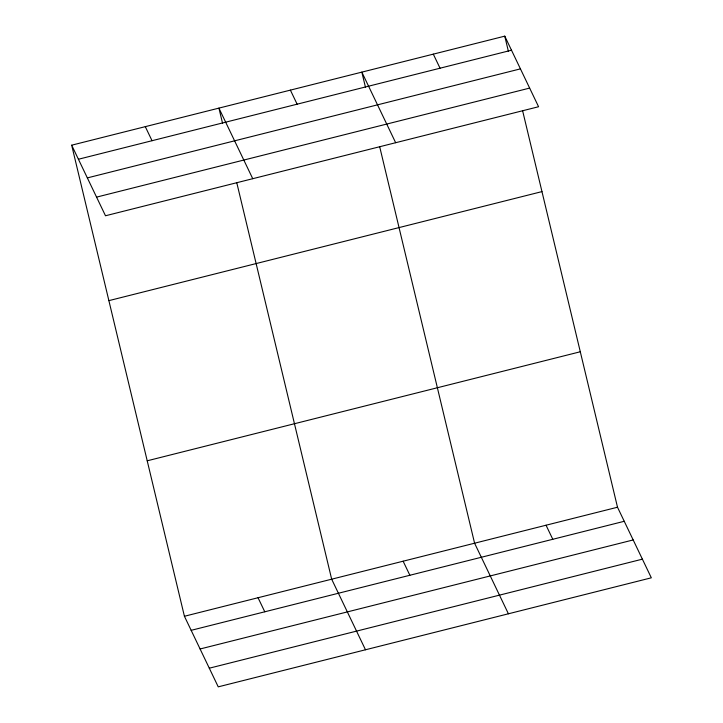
<?xml version="1.0" encoding="UTF-8"?>
<svg xmlns="http://www.w3.org/2000/svg" width="723" height="723" viewBox="0 0 723 723"><rect width="100%" height="100%" fill="white"/><g stroke="black" fill="none" stroke-linecap="round" stroke-linejoin="round"><path stroke-width="1.08" d="M71.676 145.187L504.762 36.15L538.581 106.733L105.495 215.77L71.676 145.187L184.419 616.267L218.238 686.85L651.324 577.813L617.505 507.23L522.575 110.592M78.418 159.25L511.504 50.212M87.347 177.903L520.443 68.866M96.557 197.126L529.643 88.089M108.884 300.641L541.97 191.604M147.212 460.804L580.298 351.767M184.419 616.267L617.505 507.23M191.161 630.329L624.247 521.292M200.09 648.983L633.185 539.945M209.299 668.197L642.385 559.159M433.303 54.144L440.045 68.206M395.662 142.72L361.843 72.128L365.513 87.456M546.046 525.214L552.788 539.286M290.384 90.122L297.126 104.193M508.405 613.791L474.586 543.208L379.656 146.579M252.743 178.698L218.924 108.116L222.594 123.443M403.127 561.202L409.869 575.264M145.296 126.652L152.038 140.714M365.486 649.778L331.667 579.186L236.737 182.558M258.039 597.731L264.781 611.794M504.762 36.15L508.432 51.478"/></g></svg>
